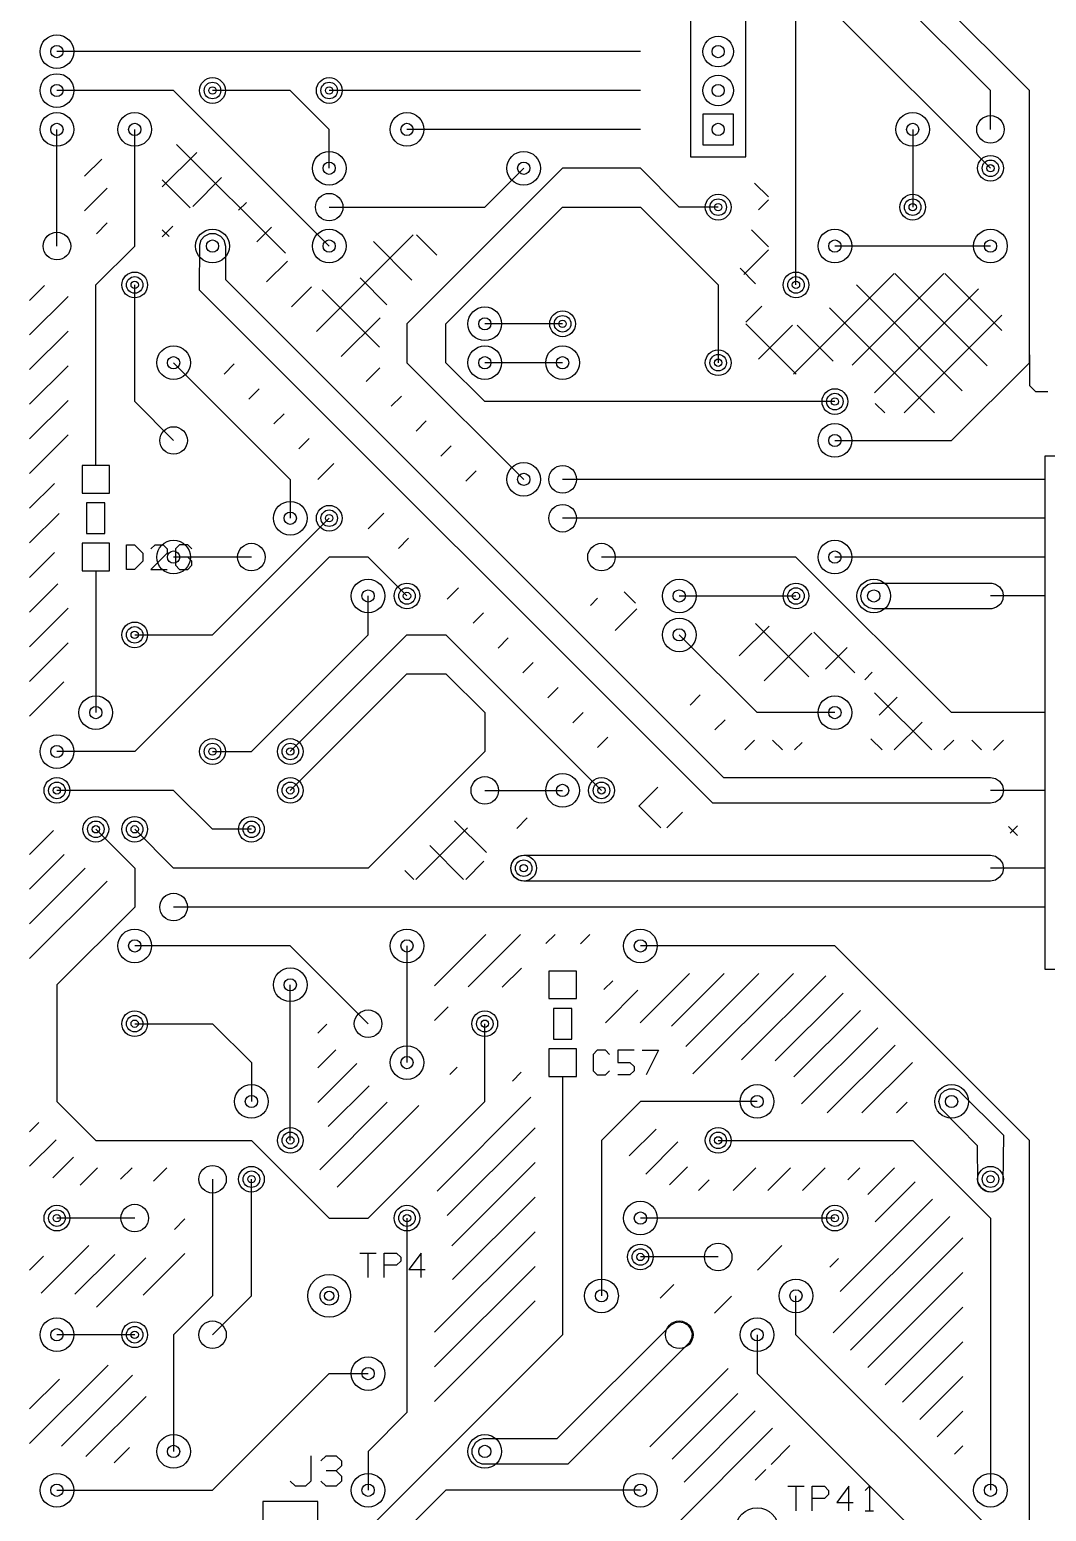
# Model space of a CAD drawing. Extents: x 7 to 280, y 7 to 360.
# Drawn here: x 6.73 to 39.92, y 236.8 to 285.2 of the extents above; entities that cross this region are included whole.
import ezdxf

# ---------------------------------------------------------------- set-up
doc = ezdxf.new("R2010")
doc.units = 0
doc.layers.add('SCORE', color=5, linetype='CONTINUOUS')

msp = doc.modelspace()

# ---------------------------------------------------------------- linework, layer by layer
at = {"layer": 'SCORE'}
for p, q in [((28.31, 291.73), (28.31, 281.04)), ((30.11, 281.04), (30.11, 291.73)), ((39.37, 283.21), (31.75, 290.83)), ((31.75, 276.86), (31.75, 289.56)), ((38.1, 283.21), (33.02, 288.29)), ((38.1, 280.67), (33.02, 285.75)), ((26.67, 284.48), (7.62, 284.48)), ((11.43, 283.21), (7.62, 283.21)), ((16.51, 278.13), (11.43, 283.21)), ((15.24, 283.21), (12.7, 283.21)), ((16.51, 281.94), (15.24, 283.21)), ((26.67, 283.21), (16.51, 283.21)), ((38.1, 281.94), (38.1, 283.21)), ((39.37, 274.32), (39.37, 283.21)), ((29.71, 282.44), (28.71, 282.44)), ((28.71, 282.44), (28.71, 281.44)), ((29.71, 281.44), (29.71, 282.44)), ((7.62, 278.13), (7.62, 281.94)), ((10.16, 278.13), (10.16, 281.94)), ((16.51, 280.67), (16.51, 281.94)), ((26.67, 281.94), (19.05, 281.94)), ((35.56, 281.94), (35.56, 279.4)), ((11.5245, 281.4515), (15.0794, 277.8965)), ((28.71, 281.44), (29.71, 281.44)), ((8.52, 280.4088), (9.0822, 280.971)), ((11.06, 280.0608), (12.1832, 281.184)), ((28.31, 281.04), (30.11, 281.04)), ((11.06, 280.2896), (11.9684, 279.3812)), ((12.0525, 279.4269), (12.9964, 280.3708)), ((24.13, 280.67), (19.05, 275.59)), ((21.59, 279.4), (22.86, 280.67)), ((26.67, 280.67), (24.13, 280.67)), ((27.94, 279.4), (26.67, 280.67)), ((8.52, 279.2774), (9.26, 280.0174)), ((30.3961, 280.1872), (30.85, 279.7333)), ((13.5534, 279.3015), (13.8096, 279.5576)), ((16.51, 279.4), (21.59, 279.4)), ((20.32, 275.59), (24.13, 279.4)), ((24.13, 279.4), (26.67, 279.4)), ((26.67, 279.4), (29.21, 276.86)), ((29.21, 279.4), (27.94, 279.4)), ((30.5267, 279.3115), (30.85, 279.6349)), ((8.9076, 278.5336), (9.26, 278.886)), ((11.06, 278.4344), (11.4031, 278.7775)), ((11.06, 278.6633), (11.2838, 278.4395)), ((12.282, 278.1712), (12.3296, 278.328)), ((12.3296, 278.328), (12.4336, 278.4547)), ((12.4336, 278.4547), (12.6181, 278.5419)), ((12.6181, 278.5419), (12.7819, 278.5419)), ((12.7819, 278.5419), (12.9664, 278.4547)), ((12.9664, 278.4547), (13.0704, 278.328)), ((13.0704, 278.328), (13.12, 278.13)), ((14.1431, 278.2648), (14.6227, 278.7445)), ((16.092, 275.3347), (19.2562, 278.4989)), ((19.3561, 278.4989), (20.0211, 277.8339)), ((30.3002, 278.6568), (30.85, 278.107)), ((8.89, 276.86), (10.16, 278.13)), ((12.28, 276.686), (12.282, 278.1712)), ((13.12, 278.13), (13.12, 277.034)), ((17.9519, 278.2768), (19.2079, 277.0207)), ((30.0425, 277.201), (30.85, 278.0085)), ((38.1, 278.13), (33.02, 278.13)), ((14.4657, 276.9611), (15.1456, 277.641)), ((29.9251, 277.4055), (30.431, 276.8997)), ((6.73, 276.356), (7.2164, 276.8424)), ((8.89, 273.05), (8.89, 276.86)), ((10.16, 273.05), (10.16, 276.86)), ((13.12, 277.034), (29.384, 260.77)), ((17.516, 277.0863), (18.3954, 276.2069)), ((29.21, 276.86), (29.21, 274.32)), ((31.6705, 273.95), (34.9505, 277.23)), ((33.5879, 274.241), (36.5769, 277.23)), ((33.7217, 276.8617), (37.1803, 273.4031)), ((34.9797, 277.23), (37.9934, 274.2162)), ((36.606, 277.23), (38.4695, 275.3665)), ((6.73, 275.2247), (7.99, 276.4847)), ((29.036, 259.93), (12.28, 276.686)), ((15.2789, 276.1479), (15.9317, 276.8008)), ((16.2765, 276.6994), (18.15, 274.826)), ((34.3084, 273.3352), (37.7077, 276.7345)), ((30.11, 275.6422), (30.63, 276.1621)), ((32.8402, 276.1168), (36.277, 272.68)), ((35.2796, 272.68), (38.4692, 275.8696)), ((16.9052, 274.5215), (18.1727, 275.7891)), ((19.05, 275.59), (19.05, 274.32)), ((20.32, 274.32), (20.32, 275.59)), ((24.13, 275.59), (21.59, 275.59)), ((30.11, 275.5943), (31.7543, 273.95)), ((30.5248, 274.4306), (31.6394, 275.5452)), ((31.7897, 275.541), (32.9624, 274.3683)), ((6.73, 274.0933), (7.99, 275.3533)), ((39.37, 274.58), (39.37, 273.58)), ((6.73, 272.9619), (7.99, 274.2219)), ((11.43, 274.32), (15.24, 270.51)), ((13.0769, 273.9459), (13.4121, 274.2811)), ((17.7184, 273.7084), (18.1655, 274.1555)), ((19.05, 274.32), (22.86, 270.51)), ((21.59, 273.05), (20.32, 274.32)), ((24.13, 274.32), (21.59, 274.32)), ((36.83, 271.78), (39.37, 274.32)), ((13.8901, 273.1327), (14.2253, 273.468)), ((39.37, 273.58), (39.57, 273.38)), ((6.73, 271.8305), (7.99, 273.0905)), ((8.89, 270.96), (8.89, 273.05)), ((11.43, 271.78), (10.16, 273.05)), ((18.5316, 272.8952), (18.8668, 273.2304)), ((33.02, 273.05), (21.59, 273.05)), ((34.3383, 272.9924), (34.6506, 272.68)), ((39.57, 273.38), (39.97, 273.38)), ((14.7032, 272.3196), (15.0385, 272.6548)), ((19.3447, 272.082), (19.68, 272.4173)), ((6.73, 270.6992), (7.99, 271.9592)), ((15.5164, 271.5064), (15.8516, 271.8416)), ((20.1579, 271.2689), (20.4931, 271.6041)), ((33.02, 271.78), (36.83, 271.78)), ((16.1441, 270.5077), (16.6648, 271.0284)), ((56.642, 271.272), (39.878, 271.272)), ((39.878, 271.272), (39.878, 254.508)), ((9.34, 270.96), (8.44, 270.96)), ((8.44, 270.96), (8.44, 270.06)), ((9.34, 270.06), (9.34, 270.96)), ((20.9711, 270.4557), (21.3063, 270.7909)), ((6.73, 269.5678), (7.54, 270.3778)), ((8.44, 270.06), (9.34, 270.06)), ((15.24, 270.51), (15.24, 269.24)), ((38.1, 270.51), (24.13, 270.51)), ((39.878, 270.51), (38.1, 270.51)), ((9.19, 269.74), (8.59, 269.74)), ((8.59, 269.74), (8.59, 268.74)), ((9.19, 268.74), (9.19, 269.74)), ((6.73, 268.4364), (7.69, 269.3964)), ((12.7, 265.43), (16.51, 269.24)), ((17.7836, 268.8946), (18.2911, 269.4021)), ((38.1, 269.24), (24.13, 269.24)), ((39.878, 269.24), (38.1, 269.24)), ((8.59, 268.74), (9.19, 268.74)), ((9.34, 268.42), (8.44, 268.42)), ((8.44, 268.42), (8.44, 267.52)), ((9.34, 267.52), (9.34, 268.42)), ((9.89, 267.57), (9.89, 268.37)), ((9.89, 268.37), (10.1567, 268.37)), ((10.1567, 268.37), (10.4233, 268.1033)), ((10.69, 268.2367), (10.8233, 268.37)), ((10.8233, 268.37), (11.09, 268.37)), ((11.09, 268.37), (11.2233, 268.2367)), ((11.2233, 268.2367), (11.2233, 268.1033)), ((11.6233, 268.37), (11.49, 268.2367)), ((11.49, 268.2367), (11.49, 267.7033)), ((11.89, 268.37), (11.6233, 268.37)), ((12.0233, 268.2367), (11.89, 268.37)), ((18.7691, 268.2537), (19.1043, 268.5889)), ((6.73, 267.3051), (7.54, 268.1151)), ((10.4233, 267.8367), (10.1567, 267.57)), ((16.51, 267.97), (10.16, 261.62)), ((10.4233, 268.1033), (10.4233, 267.8367)), ((11.2233, 268.1033), (10.69, 267.57)), ((13.97, 267.97), (11.43, 267.97)), ((11.89, 267.97), (11.49, 267.97)), ((11.49, 267.7033), (11.6233, 267.57)), ((12.0233, 267.8367), (11.89, 267.97)), ((11.89, 267.57), (12.0233, 267.7033)), ((12.0233, 267.7033), (12.0233, 267.8367)), ((17.78, 267.97), (16.51, 267.97)), ((19.05, 266.7), (17.78, 267.97)), ((31.75, 267.97), (25.4, 267.97)), ((36.83, 262.89), (31.75, 267.97)), ((38.1, 267.97), (33.02, 267.97)), ((39.878, 267.97), (38.1, 267.97)), ((8.44, 267.52), (9.34, 267.52)), ((8.89, 267.52), (8.89, 265.43)), ((10.1567, 267.57), (9.89, 267.57)), ((10.69, 267.57), (11.2233, 267.57)), ((11.6233, 267.57), (11.89, 267.57)), ((6.73, 266.1737), (7.6486, 267.0923)), ((17.78, 265.43), (17.78, 266.7)), ((20.3656, 266.5975), (20.7307, 266.9626)), ((26.1366, 266.8394), (26.5094, 266.4665)), ((27.94, 266.7), (31.75, 266.7)), ((33.87, 266.7), (33.902, 266.8607)), ((33.902, 266.5393), (33.87, 266.7)), ((33.902, 266.8607), (33.9653, 266.9664)), ((33.9653, 266.9664), (34.092, 267.0704)), ((34.092, 267.0704), (34.2488, 267.118)), ((34.2488, 267.118), (38.1412, 267.118)), ((39.878, 266.7), (38.1, 266.7)), ((38.1412, 267.118), (38.2607, 267.088)), ((38.2607, 267.088), (38.397, 266.997)), ((38.397, 266.997), (38.488, 266.8607)), ((38.488, 266.8607), (38.518, 266.7412)), ((38.518, 266.7412), (38.5019, 266.5781)), ((6.73, 265.0423), (7.99, 266.3023)), ((25.0369, 266.3898), (25.2737, 266.6266)), ((25.8501, 265.5766), (26.553, 266.2795)), ((33.993, 266.403), (33.902, 266.5393)), ((34.1293, 266.312), (33.993, 266.403)), ((34.29, 266.28), (34.1293, 266.312)), ((38.1412, 266.282), (34.29, 266.28)), ((38.298, 266.3296), (38.1412, 266.282)), ((38.4247, 266.4336), (38.298, 266.3296)), ((38.5019, 266.5781), (38.4247, 266.4336)), ((21.2086, 265.8142), (21.5438, 266.1494)), ((29.8976, 264.7451), (30.8696, 265.7171)), ((30.4287, 265.8), (32.1669, 264.0617)), ((8.89, 265.43), (8.89, 262.89)), ((10.16, 265.43), (12.7, 265.43)), ((13.97, 261.62), (17.78, 265.43)), ((15.24, 261.62), (19.05, 265.43)), ((19.05, 265.43), (20.32, 265.43)), ((20.32, 265.43), (25.4, 260.35)), ((22.0218, 265.001), (22.357, 265.3362)), ((30.48, 262.89), (27.94, 265.43)), ((30.7108, 263.932), (32.2635, 265.4847)), ((32.3369, 265.5181), (33.6687, 264.1863)), ((6.73, 263.9109), (7.99, 265.1709)), ((32.7116, 264.3064), (33.4252, 265.02)), ((22.835, 264.1878), (23.1702, 264.5231)), ((6.73, 262.7796), (7.8441, 263.8937)), ((15.24, 260.35), (19.05, 264.16)), ((19.05, 264.16), (20.32, 264.16)), ((20.32, 264.16), (21.59, 262.89)), ((33.9944, 263.9629), (34.2386, 264.2071)), ((23.6481, 263.3747), (23.9834, 263.7099)), ((28.2896, 263.1371), (28.6249, 263.4724)), ((34.3163, 263.5387), (36.185, 261.67)), ((34.4671, 262.8092), (35.0521, 263.3942)), ((21.59, 262.89), (21.59, 261.62)), ((24.4613, 262.5615), (24.7965, 262.8967)), ((33.02, 262.89), (30.48, 262.89)), ((38.1, 262.89), (36.83, 262.89)), ((39.878, 262.89), (38.1, 262.89)), ((29.1028, 262.324), (29.438, 262.6592)), ((34.9542, 261.67), (35.8656, 262.5814)), ((25.2745, 261.7483), (25.6097, 262.0835)), ((30.0752, 261.67), (30.3992, 261.994)), ((30.986, 261.99), (31.306, 261.67)), ((31.7015, 261.67), (31.9471, 261.9156)), ((34.1917, 262.0369), (34.5587, 261.67)), ((36.5806, 261.67), (36.9006, 261.99)), ((37.4914, 261.99), (37.8114, 261.67)), ((38.2009, 261.664), (38.5269, 261.99)), ((10.16, 261.62), (7.62, 261.62)), ((12.7, 261.62), (13.97, 261.62)), ((21.59, 261.62), (17.78, 257.81)), ((26.6153, 259.8365), (27.236, 260.4572)), ((29.384, 260.77), (38.1, 260.77)), ((38.1, 260.77), (38.2607, 260.738)), ((38.2607, 260.738), (38.397, 260.647)), ((38.397, 260.647), (38.488, 260.5107)), ((38.488, 260.5107), (38.52, 260.35)), ((11.43, 260.35), (7.62, 260.35)), ((12.7, 259.08), (11.43, 260.35)), ((21.59, 260.35), (24.13, 260.35)), ((38.1, 259.93), (29.036, 259.93)), ((39.878, 260.35), (38.1, 260.35)), ((38.2607, 259.962), (38.1, 259.93)), ((38.397, 260.053), (38.2607, 259.962)), ((38.488, 260.1893), (38.397, 260.053)), ((38.52, 260.35), (38.488, 260.1893)), ((22.6367, 259.1106), (22.9762, 259.45)), ((26.6208, 259.8498), (27.3406, 259.13)), ((27.5352, 259.13), (28.0492, 259.644)), ((6.73, 258.2541), (7.5109, 259.035)), ((8.89, 259.08), (10.16, 257.81)), ((11.43, 257.81), (10.16, 259.08)), ((13.97, 259.08), (12.7, 259.08)), ((19.3398, 257.44), (21.0245, 259.1247)), ((20.604, 259.3612), (21.6436, 258.3216)), ((38.6858, 259.1692), (38.978, 258.877)), ((38.7456, 258.9559), (38.978, 259.1884)), ((19.7908, 258.548), (20.8989, 257.44)), ((6.73, 257.1227), (7.8612, 258.2539)), ((20.9662, 257.44), (21.5594, 258.0333)), ((22.44, 257.81), (22.472, 257.9707)), ((22.472, 257.9707), (22.563, 258.107)), ((22.563, 258.107), (22.6993, 258.198)), ((22.6993, 258.198), (22.86, 258.23)), ((22.86, 258.23), (38.1, 258.23)), ((38.1, 258.23), (38.2607, 258.198)), ((38.2607, 258.198), (38.397, 258.107)), ((38.397, 258.107), (38.488, 257.9707)), ((38.488, 257.9707), (38.52, 257.81)), ((6.73, 255.9913), (8.5449, 257.8063)), ((10.16, 257.81), (10.16, 256.54)), ((17.78, 257.81), (11.43, 257.81)), ((18.9777, 257.7349), (19.2725, 257.44)), ((22.472, 257.6493), (22.44, 257.81)), ((22.563, 257.513), (22.472, 257.6493)), ((22.6993, 257.422), (22.563, 257.513)), ((39.878, 257.81), (38.1, 257.81)), ((38.397, 257.513), (38.2607, 257.422)), ((38.488, 257.6493), (38.397, 257.513)), ((38.52, 257.81), (38.488, 257.6493)), ((6.73, 254.86), (9.26, 257.39)), ((22.86, 257.39), (22.6993, 257.422)), ((38.1, 257.39), (22.86, 257.39)), ((38.2607, 257.422), (38.1, 257.39)), ((10.16, 256.54), (7.62, 254)), ((38.1, 256.54), (11.43, 256.54)), ((39.878, 256.54), (38.1, 256.54)), ((19.95, 253.9696), (21.6192, 255.6388)), ((21.0424, 253.9307), (22.7509, 255.6391)), ((23.588, 255.3449), (23.8826, 255.6394)), ((24.7138, 255.3393), (25.0143, 255.6398)), ((15.24, 255.27), (10.16, 255.27)), ((17.78, 252.73), (15.24, 255.27)), ((19.05, 255.27), (19.05, 251.46)), ((33.02, 255.27), (26.67, 255.27)), ((39.37, 248.92), (33.02, 255.27)), ((22.1622, 253.919), (22.7851, 254.542)), ((24.58, 254.45), (23.68, 254.45)), ((23.68, 254.45), (23.68, 253.55)), ((24.58, 253.55), (24.58, 254.45)), ((25.48, 253.8427), (25.7705, 254.1333)), ((26.66, 252.76), (28.27, 254.37)), ((27.6857, 252.6543), (29.4014, 254.37)), ((28.1532, 251.9904), (30.5327, 254.37)), ((28.3841, 251.09), (31.6641, 254.37)), ((29.9736, 251.5481), (32.7213, 254.2959)), ((39.878, 254.508), (56.642, 254.508)), ((7.62, 254), (7.62, 250.19)), ((15.24, 248.92), (15.24, 254)), ((25.5286, 252.76), (26.5914, 253.8228)), ((31.0706, 251.5138), (33.287, 253.7302)), ((19.95, 252.8382), (20.3893, 253.2776)), ((23.68, 253.55), (24.58, 253.55)), ((24.43, 253.23), (23.83, 253.23)), ((23.83, 253.23), (23.83, 252.23)), ((24.43, 252.23), (24.43, 253.23)), ((31.6844, 250.9962), (33.8527, 253.1645)), ((10.16, 252.73), (12.7, 252.73)), ((12.7, 252.73), (13.97, 251.46)), ((16.14, 252.4223), (16.4307, 252.713)), ((21.59, 250.19), (21.59, 252.73)), ((23.83, 252.23), (24.43, 252.23)), ((31.927, 250.1074), (34.4184, 252.5988)), ((16.14, 251.291), (16.7307, 251.8816)), ((24.58, 251.91), (23.68, 251.91)), ((23.68, 251.91), (23.68, 251.01)), ((24.58, 251.01), (24.58, 251.91)), ((25.2633, 251.86), (25.13, 251.7267)), ((25.13, 251.7267), (25.13, 251.1933)), ((25.53, 251.86), (25.2633, 251.86)), ((25.6633, 251.7267), (25.53, 251.86)), ((26.4633, 251.86), (25.93, 251.86)), ((25.93, 251.86), (25.93, 251.46)), ((26.73, 251.86), (27.2633, 251.86)), ((27.2633, 251.86), (26.8633, 251.06)), ((32.771, 249.82), (34.9841, 252.0331)), ((13.97, 251.46), (13.97, 250.19)), ((16.14, 250.1596), (17.412, 251.4316)), ((20.4467, 251.0722), (20.69, 251.3155)), ((25.13, 251.1933), (25.2633, 251.06)), ((25.53, 251.06), (25.6633, 251.1933)), ((25.93, 251.46), (26.33, 251.46)), ((26.33, 251.46), (26.4633, 251.3267)), ((26.4633, 251.1933), (26.33, 251.06)), ((26.4633, 251.3267), (26.4633, 251.1933)), ((33.9023, 249.82), (35.5498, 251.4674)), ((16.4808, 249.369), (17.8143, 250.7025)), ((22.49, 250.8527), (22.78, 251.1427)), ((23.68, 251.01), (24.58, 251.01)), ((24.13, 251.01), (24.13, 248.92)), ((25.2633, 251.06), (25.53, 251.06)), ((26.33, 251.06), (25.93, 251.06)), ((20.031, 247.2624), (23.095, 250.3264)), ((36.41, 250.19), (36.4808, 250.4233)), ((36.4808, 250.4233), (36.5967, 250.5392)), ((36.5967, 250.5392), (36.7481, 250.6019)), ((36.7481, 250.6019), (36.9119, 250.6019)), ((36.9119, 250.6019), (37.0633, 250.5392)), ((37.0633, 250.5392), (38.52, 249.094)), ((7.62, 250.19), (8.89, 248.92)), ((16.203, 247.9598), (18.405, 250.1618)), ((16.7687, 247.3941), (19.4378, 250.0633)), ((17.78, 246.38), (21.59, 250.19)), ((26.67, 250.19), (25.4, 248.92)), ((30.48, 250.19), (26.67, 250.19)), ((35.0337, 249.82), (35.3807, 250.167)), ((36.4808, 249.9567), (36.41, 250.19)), ((37.68, 248.746), (36.4808, 249.9567)), ((6.73, 249.2031), (7.032, 249.5052)), ((20.3668, 246.4668), (23.23, 249.33)), ((26.3003, 248.4088), (27.1816, 249.29)), ((6.73, 248.0718), (7.5977, 248.9395)), ((8.89, 248.92), (13.97, 248.92)), ((13.97, 248.92), (16.51, 246.38)), ((24.13, 248.92), (24.13, 242.57)), ((25.4, 248.92), (25.4, 243.84)), ((26.8422, 247.8193), (27.8914, 248.8685)), ((29.21, 248.92), (35.56, 248.92)), ((35.56, 248.92), (38.1, 246.38)), ((38.52, 249.094), (38.5019, 247.5281)), ((39.37, 228.6), (39.37, 248.92)), ((7.4817, 247.6921), (8.1634, 248.3738)), ((37.6881, 247.5681), (37.68, 248.746)), ((8.3799, 247.4589), (8.941, 248.02)), ((9.7016, 247.6492), (10.0724, 248.02)), ((10.7684, 247.5847), (11.2037, 248.02)), ((20.5105, 245.4792), (23.23, 248.1986)), ((27.6249, 247.4706), (28.2115, 248.0572)), ((29.697, 247.28), (30.437, 248.02)), ((30.8284, 247.28), (31.5684, 248.02)), ((31.9598, 247.28), (32.6998, 248.02)), ((33.4416, 247.6305), (33.8311, 248.02)), ((34.0921, 247.1495), (34.9625, 248.02)), ((12.7, 247.65), (12.7, 243.84)), ((13.97, 243.84), (13.97, 247.65)), ((28.5657, 247.28), (28.9186, 247.633)), ((34.3339, 246.26), (35.6405, 247.5667)), ((37.803, 247.353), (37.6881, 247.5681)), ((37.9781, 247.2481), (37.803, 247.353)), ((38.4247, 247.3836), (38.298, 247.2796)), ((38.5019, 247.5281), (38.4247, 247.3836)), ((20.5407, 244.378), (23.23, 247.0673)), ((33.1919, 243.9866), (36.2062, 247.001)), ((38.1412, 247.232), (37.9781, 247.2481)), ((38.298, 247.2796), (38.1412, 247.232)), ((10.16, 246.38), (7.62, 246.38)), ((11.4584, 246.0119), (11.8, 246.3535)), ((16.51, 246.38), (17.78, 246.38)), ((19.05, 246.38), (19.05, 240.03)), ((33.02, 246.38), (26.67, 246.38)), ((32.9649, 242.6283), (36.7719, 246.4353)), ((38.1, 246.38), (38.1, 237.49)), ((19.95, 242.6559), (23.23, 245.9359)), ((7.1109, 243.9272), (8.6637, 245.48)), ((30.4884, 244.6772), (31.2911, 245.48)), ((33.5308, 242.0628), (37.2, 245.732)), ((6.73, 244.6776), (7.1862, 245.1338)), ((8.2094, 243.8943), (9.5117, 245.1966)), ((8.9165, 243.47), (10.5281, 245.0816)), ((10.4378, 243.8599), (11.8, 245.2222)), ((17.51, 245.24), (18.0433, 245.24)), ((17.7767, 245.24), (17.7767, 244.44)), ((18.31, 244.44), (18.31, 245.24)), ((18.31, 245.24), (18.71, 245.24)), ((18.71, 245.24), (18.8433, 245.1067)), ((18.8433, 244.9733), (18.71, 244.84)), ((18.8433, 245.1067), (18.8433, 244.9733)), ((19.51, 245.24), (19.11, 244.7067)), ((19.51, 244.44), (19.51, 245.24)), ((29.21, 245.11), (26.67, 245.11)), ((32.8537, 244.7798), (33.14, 245.0661)), ((18.71, 244.84), (18.31, 244.84)), ((19.11, 244.7067), (19.6433, 244.7067)), ((19.95, 241.5245), (23.23, 244.8045)), ((34.0968, 241.4974), (37.2, 244.6006)), ((27.3136, 243.7652), (27.7584, 244.21)), ((12.7, 243.84), (11.43, 242.57)), ((12.7, 242.57), (13.97, 243.84)), ((19.95, 240.3931), (23.23, 243.6731)), ((29.089, 243.2779), (29.6428, 243.8316)), ((31.75, 242.57), (31.75, 243.84)), ((34.6627, 240.932), (37.2, 243.4693)), ((27.6736, 242.8947), (27.8181, 242.9719)), ((27.8181, 242.9719), (27.94, 242.99)), ((27.94, 242.99), (28.0619, 242.9719)), ((28.0619, 242.9719), (28.2064, 242.8947)), ((10.16, 242.57), (7.62, 242.57)), ((11.43, 242.57), (11.43, 238.76)), ((24.13, 242.57), (17.78, 236.22)), ((23.956, 239.18), (27.6736, 242.8947)), ((28.2064, 242.8947), (28.3104, 242.768)), ((28.3104, 242.768), (28.358, 242.6112)), ((28.358, 242.6112), (28.3419, 242.4481)), ((30.48, 242.57), (30.48, 241.3)), ((38.1, 236.22), (31.75, 242.57)), ((28.2647, 242.3036), (24.304, 238.34)), ((28.3419, 242.4481), (28.2647, 242.3036)), ((35.2287, 240.3666), (37.2, 242.3379)), ((6.73, 239.0208), (9.2884, 241.5792)), ((6.73, 240.1522), (7.7007, 241.1229)), ((7.772, 238.9314), (10.0928, 241.2522)), ((12.7, 237.49), (16.51, 241.3)), ((16.51, 241.3), (17.78, 241.3)), ((26.9799, 238.9061), (29.5402, 241.4663)), ((30.48, 241.3), (35.56, 236.22)), ((35.7946, 239.8011), (37.2, 241.2065)), ((8.5629, 238.591), (10.53, 240.558)), ((27.7075, 238.5022), (29.8562, 240.651)), ((28.0945, 237.7578), (30.4219, 240.0853)), ((36.3605, 239.2357), (37.2, 240.0751)), ((19.05, 240.03), (17.78, 238.76)), ((21.293, 239.057), (21.4293, 239.148)), ((21.4293, 239.148), (21.5488, 239.178)), ((21.5488, 239.178), (23.956, 239.18)), ((27.7369, 236.2689), (30.9876, 239.5196)), ((9.4941, 238.3908), (9.9857, 238.8824)), ((15.9067, 238.62), (15.9067, 237.7867)), ((16.24, 238.4533), (16.4067, 238.62)), ((16.4067, 238.62), (16.74, 238.62)), ((16.74, 238.62), (16.9067, 238.4533)), ((17.78, 238.76), (17.78, 237.49)), ((21.1781, 238.8419), (21.293, 239.057)), ((21.1781, 238.6781), (21.1781, 238.8419)), ((21.2408, 238.5267), (21.1781, 238.6781)), ((30.9344, 238.3351), (31.5533, 238.9539)), ((36.9265, 238.6703), (37.2, 238.9438)), ((16.74, 238.12), (16.4067, 238.12)), ((16.9067, 238.2867), (16.74, 238.12)), ((16.74, 238.12), (16.9067, 237.9533)), ((16.9067, 238.4533), (16.9067, 238.2867)), ((21.3567, 238.4108), (21.2408, 238.5267)), ((21.5081, 238.3481), (21.3567, 238.4108)), ((24.304, 238.34), (21.5081, 238.3481)), ((30.4174, 237.818), (30.7649, 238.1656)), ((15.4067, 237.62), (15.24, 237.7867)), ((15.9067, 237.7867), (15.74, 237.62)), ((16.4067, 237.62), (16.24, 237.7867)), ((16.9067, 237.7867), (16.74, 237.62)), ((16.9067, 237.9533), (16.9067, 237.7867)), ((7.62, 237.49), (12.7, 237.49)), ((15.74, 237.62), (15.4067, 237.62)), ((16.74, 237.62), (16.4067, 237.62)), ((20.32, 237.49), (19.05, 236.22)), ((26.67, 237.49), (20.32, 237.49)), ((31.48, 237.62), (32.0133, 237.62)), ((31.7467, 237.62), (31.7467, 236.82)), ((32.28, 236.82), (32.28, 237.62)), ((32.28, 237.62), (32.68, 237.62)), ((32.68, 237.22), (32.28, 237.22)), ((32.68, 237.62), (32.8133, 237.4867)), ((32.8133, 237.3533), (32.68, 237.22)), ((32.8133, 237.4867), (32.8133, 237.3533)), ((33.48, 237.62), (33.08, 237.0867)), ((33.48, 236.82), (33.48, 237.62)), ((34.0133, 237.4867), (34.1467, 237.62)), ((34.1467, 237.62), (34.1467, 236.82)), ((16.14, 237.12), (14.34, 237.12)), ((14.34, 237.12), (14.34, 231.51)), ((16.14, 231.51), (16.14, 237.12)), ((33.08, 237.0867), (33.6133, 237.0867)), ((34.0133, 236.82), (34.28, 236.82))]:
    msp.add_line(p, q, dxfattribs=at)
for centre, radius in [((7.62, 284.48), 0.55), ((7.62, 284.48), 0.2), ((29.21, 284.48), 0.5), ((29.21, 284.48), 0.2), ((7.62, 283.21), 0.55), ((12.7, 283.21), 0.42), ((16.51, 283.21), 0.42), ((29.21, 283.21), 0.5), ((7.62, 283.21), 0.2), ((12.7, 283.21), 0.27), ((12.7, 283.21), 0.12), ((16.51, 283.21), 0.27), ((16.51, 283.21), 0.12), ((29.21, 283.21), 0.2), ((7.62, 281.94), 0.55), ((10.16, 281.94), 0.55), ((19.05, 281.94), 0.55), ((35.56, 281.94), 0.55), ((38.1, 281.94), 0.45), ((7.62, 281.94), 0.2), ((10.16, 281.94), 0.2), ((19.05, 281.94), 0.2), ((29.21, 281.94), 0.2), ((35.56, 281.94), 0.2), ((16.51, 280.67), 0.55), ((22.86, 280.67), 0.55), ((16.51, 280.67), 0.2), ((22.86, 280.67), 0.2), ((38.1, 280.67), 0.42), ((38.1, 280.67), 0.27), ((38.1, 280.67), 0.12), ((16.51, 279.4), 0.45), ((29.21, 279.4), 0.42), ((35.56, 279.4), 0.42), ((29.21, 279.4), 0.27), ((29.21, 279.4), 0.12), ((35.56, 279.4), 0.27), ((35.56, 279.4), 0.12), ((7.62, 278.13), 0.45), ((12.7, 278.13), 0.55), ((12.7, 278.13), 0.2), ((16.51, 278.13), 0.55), ((16.51, 278.13), 0.2), ((33.02, 278.13), 0.55), ((33.02, 278.13), 0.2), ((38.1, 278.13), 0.55), ((38.1, 278.13), 0.2), ((10.16, 276.86), 0.42), ((10.16, 276.86), 0.27), ((10.16, 276.86), 0.12), ((31.75, 276.86), 0.42), ((31.75, 276.86), 0.27), ((31.75, 276.86), 0.12), ((21.59, 275.59), 0.55), ((24.13, 275.59), 0.42), ((21.59, 275.59), 0.2), ((24.13, 275.59), 0.27), ((24.13, 275.59), 0.12), ((11.43, 274.32), 0.55), ((11.43, 274.32), 0.2), ((21.59, 274.32), 0.55), ((21.59, 274.32), 0.2), ((24.13, 274.32), 0.55), ((24.13, 274.32), 0.2), ((29.21, 274.32), 0.42), ((29.21, 274.32), 0.27), ((29.21, 274.32), 0.12), ((33.02, 273.05), 0.42), ((33.02, 273.05), 0.27), ((33.02, 273.05), 0.12), ((11.43, 271.78), 0.45), ((33.02, 271.78), 0.55), ((33.02, 271.78), 0.2), ((22.86, 270.51), 0.55), ((22.86, 270.51), 0.2), ((24.13, 270.51), 0.45), ((15.24, 269.24), 0.55), ((16.51, 269.24), 0.42), ((24.13, 269.24), 0.45), ((15.24, 269.24), 0.2), ((16.51, 269.24), 0.27), ((16.51, 269.24), 0.12), ((11.43, 267.97), 0.55), ((11.43, 267.97), 0.2), ((13.97, 267.97), 0.45), ((25.4, 267.97), 0.45), ((33.02, 267.97), 0.55), ((33.02, 267.97), 0.2), ((17.78, 266.7), 0.55), ((27.94, 266.7), 0.55), ((34.29, 266.7), 0.55), ((17.78, 266.7), 0.2), ((19.05, 266.7), 0.42), ((19.05, 266.7), 0.27), ((19.05, 266.7), 0.12), ((27.94, 266.7), 0.2), ((31.75, 266.7), 0.42), ((31.75, 266.7), 0.27), ((31.75, 266.7), 0.12), ((34.29, 266.7), 0.2), ((10.16, 265.43), 0.42), ((10.16, 265.43), 0.27), ((27.94, 265.43), 0.55), ((10.16, 265.43), 0.12), ((27.94, 265.43), 0.2), ((8.89, 262.89), 0.55), ((33.02, 262.89), 0.55), ((8.89, 262.89), 0.2), ((33.02, 262.89), 0.2), ((7.62, 261.62), 0.55), ((12.7, 261.62), 0.42), ((12.7, 261.62), 0.27), ((15.24, 261.62), 0.42), ((15.24, 261.62), 0.27), ((7.62, 261.62), 0.2), ((12.7, 261.62), 0.12), ((15.24, 261.62), 0.12), ((24.13, 260.35), 0.55), ((7.62, 260.35), 0.42), ((7.62, 260.35), 0.27), ((7.62, 260.35), 0.12), ((15.24, 260.35), 0.42), ((15.24, 260.35), 0.27), ((15.24, 260.35), 0.12), ((21.59, 260.35), 0.45), ((24.13, 260.35), 0.2), ((25.4, 260.35), 0.42), ((25.4, 260.35), 0.27), ((25.4, 260.35), 0.12), ((8.89, 259.08), 0.42), ((10.16, 259.08), 0.42), ((13.97, 259.08), 0.42), ((8.89, 259.08), 0.27), ((8.89, 259.08), 0.12), ((10.16, 259.08), 0.27), ((10.16, 259.08), 0.12), ((13.97, 259.08), 0.27), ((13.97, 259.08), 0.12), ((22.86, 257.81), 0.42), ((22.86, 257.81), 0.27), ((22.86, 257.81), 0.12), ((11.43, 256.54), 0.45), ((10.16, 255.27), 0.55), ((19.05, 255.27), 0.55), ((26.67, 255.27), 0.55), ((10.16, 255.27), 0.2), ((19.05, 255.27), 0.2), ((26.67, 255.27), 0.2), ((15.24, 254), 0.55), ((15.24, 254), 0.2), ((10.16, 252.73), 0.42), ((17.78, 252.73), 0.45), ((21.59, 252.73), 0.42), ((10.16, 252.73), 0.27), ((10.16, 252.73), 0.12), ((21.59, 252.73), 0.27), ((21.59, 252.73), 0.12), ((19.05, 251.46), 0.55), ((19.05, 251.46), 0.2), ((13.97, 250.19), 0.55), ((30.48, 250.19), 0.55), ((36.83, 250.19), 0.55), ((13.97, 250.19), 0.2), ((30.48, 250.19), 0.2), ((36.83, 250.19), 0.2), ((15.24, 248.92), 0.42), ((29.21, 248.92), 0.42), ((15.24, 248.92), 0.27), ((15.24, 248.92), 0.12), ((29.21, 248.92), 0.27), ((29.21, 248.92), 0.12), ((12.7, 247.65), 0.45), ((13.97, 247.65), 0.42), ((13.97, 247.65), 0.27), ((38.1, 247.65), 0.42), ((38.1, 247.65), 0.27), ((13.97, 247.65), 0.12), ((38.1, 247.65), 0.12), ((10.16, 246.38), 0.45), ((26.67, 246.38), 0.55), ((7.62, 246.38), 0.42), ((7.62, 246.38), 0.27), ((7.62, 246.38), 0.12), ((19.05, 246.38), 0.42), ((19.05, 246.38), 0.27), ((19.05, 246.38), 0.12), ((26.67, 246.38), 0.2), ((33.02, 246.38), 0.42), ((33.02, 246.38), 0.27), ((33.02, 246.38), 0.12), ((26.67, 245.11), 0.42), ((26.67, 245.11), 0.27), ((29.21, 245.11), 0.45), ((26.67, 245.11), 0.12), ((16.51, 243.84), 0.7), ((16.51, 243.84), 0.3), ((16.51, 243.84), 0.15), ((25.4, 243.84), 0.55), ((25.4, 243.84), 0.2), ((31.75, 243.84), 0.55), ((31.75, 243.84), 0.2), ((7.62, 242.57), 0.55), ((10.16, 242.57), 0.42), ((12.7, 242.57), 0.45), ((27.94, 242.57), 0.45), ((30.48, 242.57), 0.55), ((7.62, 242.57), 0.2), ((10.16, 242.57), 0.27), ((10.16, 242.57), 0.12), ((30.48, 242.57), 0.2), ((17.78, 241.3), 0.55), ((17.78, 241.3), 0.2), ((11.43, 238.76), 0.55), ((21.59, 238.76), 0.55), ((11.43, 238.76), 0.2), ((21.59, 238.76), 0.2), ((7.62, 237.49), 0.55), ((7.62, 237.49), 0.2), ((17.78, 237.49), 0.55), ((17.78, 237.49), 0.2), ((26.67, 237.49), 0.55), ((26.67, 237.49), 0.2), ((38.1, 237.49), 0.55), ((38.1, 237.49), 0.2), ((30.48, 236.22), 0.7)]:
    msp.add_circle(centre, radius, dxfattribs=at)

doc.saveas('drawing.dxf')
